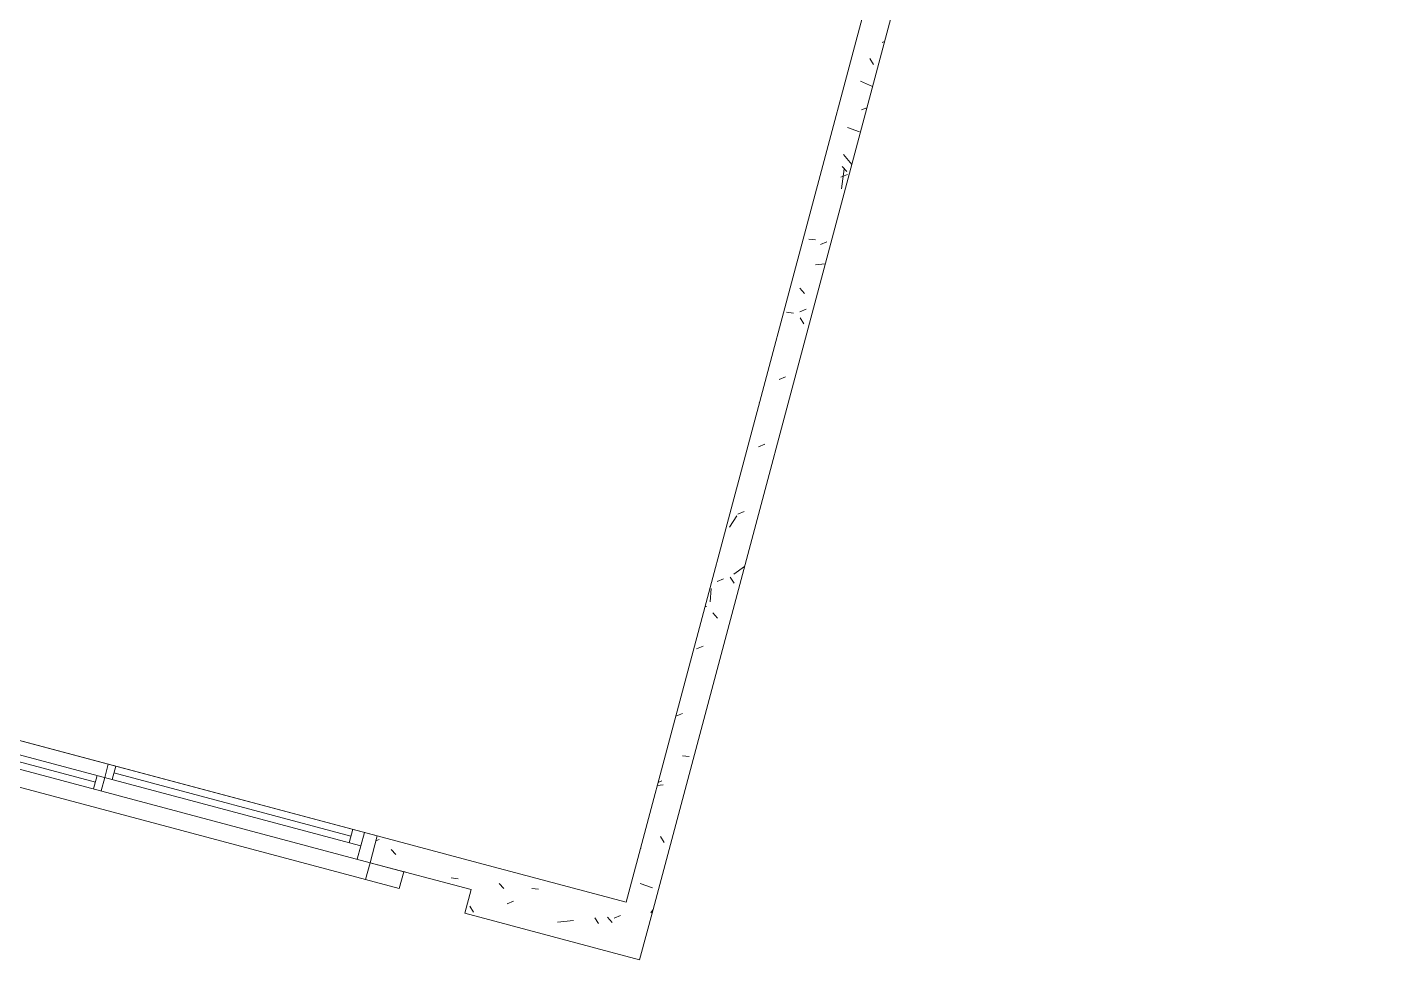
# Model space of a CAD drawing. Header units: metres. Extents: x 689715 to 690980, y 1005284 to 1006835.
# Drawn here: x 690906.385 to 690910.291, y 1005632.337 to 1005635.017 of the extents above; entities that cross this region are included whole.
import ezdxf

# ---------------------------------------------------------------- set-up
doc = ezdxf.new("R2010")
doc.units = ezdxf.units.M
doc.linetypes.add('PHANTOM', pattern=[2.5, 1.25, -0.25, 0.25, -0.25, 0.25, -0.25])
doc.layers.add('0_NUMERO DE LOTE FASE V', color=3, linetype='Continuous')
for name, color, linetype, lineweight in [('Modelos genéricos', 7, 'Continuous', 13), ('Muros', 7, 'Continuous', 13), ('Patrón de corte', 7, 'Continuous', 13), ('Ventanas', 7, 'Continuous', 13)]:
    doc.layers.add(name, color=color, linetype=linetype, lineweight=lineweight)
pattern_1 = [(140, (365.6615329065826, -24.78183759388048), (0.03836033982117162, 0.4377584771638401), [0.04599999999999998, -0.5029999999999997]), (85, (365.6615329065826, -24.78183759388048), (-0.4580987315439033, -0.08439521406967798), [0.037, -0.402]), (190.451, (365.6645329066087, -24.74583759397501), (-0.4199401312074266, 0.3526758939897785), [0.03899999999999999, -0.4269999999999999]), (136.184, (365.5395329066087, -24.78183759393869), (0.1004214988211119, 0.6506308650644553), [0.06899999999999996, -0.7539999999999996]), (186.636, (365.547532906523, -24.72783759376034), (-0.5938707988951817, 0.5701916118460519), [0.05799999999999999, -0.6409999999999997]), (81.18399999999997, (365.5395329066087, -24.78183759393869), (-0.5936975411065766, 0.5697220635397623), [0.055, -0.6039999999999999]), (111, (365.5705329065677, -24.72083759383531), (0.2457802302535768, 0.3642747293136031), [0.04599999999999999, -0.5029999999999998]), (55.99999999999997, (365.5705329065677, -24.72083759383531), (-0.4415777901075864, 0.1482769546615401), [0.03699999999999998, -0.4019999999999998]), (161.451, (365.5905329065863, -24.690837593982), (-0.1963072483374969, 0.512048302653334), [0.03899999999999999, -0.4269999999999999]), (127.5, (365.6615329065826, -24.78183759388048), (-0.2022933454275577, 0.007375797972208886), [0.02, -0.3769999999999999, 0.02, -0.3879999999999999, -0.4039999999999999]), (127.5, (365.6615329065826, -24.78183759388048), (-0.2022933454275577, 0.007375797972208886), [-0.8059999999999998, 0.02, -0.384]), (97.49999999999997, (365.6615329065826, -24.78183759388048), (-0.2399435114399267, 0.1600503399492727), [0.02, -0.2129999999999999, 0.02, -0.3679999999999999, -0.154]), (97.49999999999997, (365.6615329065826, -24.78183759388048), (-0.2399435114399267, 0.1600503399492727), [-0.6209999999999999, 0.02, -0.134]), (57.49999999999999, (365.6615329065826, -24.91783759393729), (0.01404568388630387, 0.325416223879766), [0.02, -0.132, 0.02, -0.4550000000000001, -0.6309999999999999]), (57.49999999999999, (365.6615329065826, -24.91783759393729), (0.01404568388630387, 0.325416223879766), [-0.6279999999999999, 0.02, -0.6109999999999999]), (47.49999999999995, (365.6615329065826, -24.97883759392425), (-0.0608186051078245, 0.3554815006055005), [0.02, -0.178, 0.02, -0.296, -0.4479999999999998]), (47.49999999999995, (365.6615329065826, -24.97883759392425), (-0.0608186051078245, 0.3554815006055005), [-0.5139999999999999, 0.02, -0.4279999999999999])]

# ---------------------------------------------------------------- blocks, each defined once
blk = doc.blocks.new('Window-Sliding - VENTANA DE 1_60 X 1_20-1540950-PLANO CLAVE _8 CASAS EN HILERA_ - Dependent 1')
at = {"layer": 'Ventanas', "color": 253}
for p, q in [((-0.799634169545327, -0.04), (-0.799634169545327, 0.03999999999902364)), ((-0.799634169545327, 0.03999999999902364), (0.8003658304546724, 0.03999999999902364)), ((-0.7996341695453272, 0.03999999999902364), (0.8003658304546725, 0.03999999999902364)), ((-0.7996341692992297, 0.03999999999902364), (0.800365830455645, 0.03999999999902364)), ((-0.7615341697799087, 0.03999999999902364), (-0.7615341697799087, -0.04000000000097637)), ((-0.7615341697799087, -0.04000000000097637), (-0.7615341697799087, 0.03999999999902365)), ((0.000365830454672653, -9.714248738745823e-13), (0.000365830454672653, 0.03999999999902364)), ((0.02259083045467268, 0.03999999999902364), (0.02259083045467268, -9.714248738745823e-13)), ((0.7273408304547152, 0.03999999999902364), (0.7273408304547152, -9.714248738745823e-13)), ((0.7622658304671647, -0.04000000000097637), (0.7622658304671647, 0.03999999999902365)), ((0.8003658304546724, 0.03999999999902364), (0.8003658304546724, -0.04)), ((0.02259083045467268, 0.0199999999990375), (0.7273408304547152, 0.0199999999990375)), ((0.7622658304671647, -9.714248738745823e-13), (-0.761534169779909, -9.714248738745823e-13)), ((-0.7266091695452884, -0.04000000000097637), (-0.7266091695452884, -9.714248738745823e-13)), ((-0.02185916954532734, -0.02000000000096879), (-0.7266091695452884, -0.02000000000096879)), ((-0.02185916954532734, -0.04000000000097637), (-0.02185916954532734, -9.714248738745823e-13)), ((0.000365830454672653, -9.714248738745823e-13), (0.000365830454672653, -0.04000000000097637)), ((0.8003658304546724, -0.04), (-0.799634169545327, -0.04)), ((-0.7996341695453272, -0.04000000000097637), (0.8003658304546725, -0.04000000000097637))]:
    blk.add_line(p, q, dxfattribs=at)
blk = doc.blocks.new('M_MOLDURA SENCILLA PARA VENTANAS - 1_20x1_60-V5-PLANO CLAVE _8 CASAS EN HILERA_ - Dependent 1')
at = {"layer": 'Modelos genéricos', "color": 9, "lineweight": 9}
for p, q in [((-0.675000000000009, 0.08999999999999686), (-0.7750000000000079, 0.08999999999999686)), ((-0.7750000000000079, 0.08999999999999686), (-0.7750000000000079, 0.04000000000000823)), ((-0.675000000000009, 0.04000000000000823), (-0.675000000000009, 0.08999999999999686)), ((1.024999999999992, 0.08999999999999686), (0.9249999999999912, 0.08999999999999686)), ((0.9249999999999912, 0.08999999999999686), (0.9249999999999912, 0.04000000000000823)), ((1.024999999999992, 0.04000000000000823), (1.024999999999992, 0.08999999999999686)), ((-0.7750000000000079, 0.04000000000000823), (-0.675000000000009, 0.04000000000000823)), ((0.9249999999999912, 0.04000000000000823), (1.024999999999992, 0.04000000000000823))]:
    blk.add_line(p, q, dxfattribs=at)
at = {"layer": 'Modelos genéricos', "color": 253}
blk.add_line((-0.675000000000008, 0.09000000000000001), (0.924999999999992, 0.09000000000000001), dxfattribs=at)
blk = doc.blocks.new('C TRANSFORMADA A B')
at = {"layer": 'Patrón de corte'}
h = blk.add_hatch(dxfattribs=at)
h.set_pattern_fill('HORMIGÓN', color=254, scale=0.9999999999999998, angle=90.00000000000001, style=0, pattern_type=2)
h.set_pattern_definition(pattern_1)
h.paths.add_polyline_path([(286.0639854094479, -9.959999992279336), (277.9638196660671, -9.959999992337544), (277.9638196658343, -10.03999999223743), (286.0639854099136, -10.03999999229563)], flags=0)
h = blk.add_hatch(dxfattribs=at)
h.set_pattern_fill('HORMIGÓN', color=254, scale=0.9999999999999998, angle=90.00000000000001, style=0, pattern_type=2)
h.set_pattern_definition(pattern_1)
h.paths.add_polyline_path([(286.2139854098205, -10.47999999241438), (286.2139854098205, -9.959999992453959), (286.0639854094479, -9.959999992279336), (286.0639854099136, -10.47999999212334), (286.1439854095224, -10.47999999229796)], flags=0)
h = blk.add_hatch(dxfattribs=at)
h.set_pattern_fill('HORMIGÓN', color=254, scale=0.9999999999999998, angle=90.00000000000001, style=0, pattern_type=2)
h.set_pattern_definition(pattern_1)
h.paths.add_polyline_path([(286.1439854095224, -10.47999999229796), (286.0639854099136, -10.47999999212334), (286.0639854099136, -10.77999999240274), (286.1439854099881, -10.77999999228632)], flags=0)
h.paths.add_polyline_path([(286.1439854099881, -13.18005156173604), (286.1439854099881, -12.37999999243766), (286.0639854099136, -12.37999999237945), (286.0639854099136, -13.18005156173604)], flags=0)
h.paths.add_polyline_path([(286.1439854095224, -14.16005156154279), (286.0639854099136, -14.16005156154279), (286.0639854099136, -14.46005156158935), (286.1439854095224, -14.46005156170577)], flags=0)
h.paths.add_polyline_path([(286.1439854095224, -17.25999999238411), (286.1439854099881, -16.66005156160099), (286.0639854099136, -16.66005156154279), (286.0639854099136, -17.25999999238411)], flags=0)
at = {"layer": 'Muros', "color": 253}
for p, q in [((286.0639854094479, -9.959999992279336), (277.8838196659926, -9.959999992395751)), ((286.2139854098205, -9.959999992453959), (286.0639854094479, -9.959999992279336)), ((286.2139854098205, -10.47999999241438), (286.2139854098205, -9.959999992453959)), ((282.7138196660671, -10.03999999217922), (286.0639854099136, -10.03999999229563)), ((286.0639854099136, -10.03999999229563), (286.0639854099136, -10.47999999212334)), ((286.0639854099136, -10.47999999212334), (286.0639854099136, -10.77999999240274)), ((286.1439854095224, -10.47999999229796), (286.2139854098205, -10.47999999241438)), ((286.1439854099881, -10.77999999228632), (286.1439854095224, -10.47999999229796))]:
    blk.add_line(p, q, dxfattribs=at)
at = {"color": 254, "lineweight": 13, "rotation": 269.9999999999999}
for name, p in [('M_MOLDURA SENCILLA PARA VENTANAS - 1_20x1_60-V5-PLANO CLAVE _8 CASAS EN HILERA_ - Dependent 1', (286.103985409718, -11.4549999924493)), ('Window-Sliding - VENTANA DE 1_60 X 1_20-1540950-PLANO CLAVE _8 CASAS EN HILERA_ - Dependent 1', (286.1039854094852, -11.57963416178245))]:
    blk.add_blockref(name, p, dxfattribs=at)
blk = doc.blocks.new('CASTILLA 7 NUEVA')
at = {"rotation": 269.9999998879757}
blk.add_blockref('C TRANSFORMADA A B', (323.2665340037202, 260.2961971557233), dxfattribs=at)

msp = doc.modelspace()

# ---------------------------------------------------------------- block references
at = {"layer": '0_NUMERO DE LOTE FASE V', "linetype": 'PHANTOM', "rotation": 345.0660436350147}
msp.add_blockref('CASTILLA 7 NUEVA', (690612.0991462446, 1005738.120083135), dxfattribs=at)

doc.saveas('drawing.dxf')
